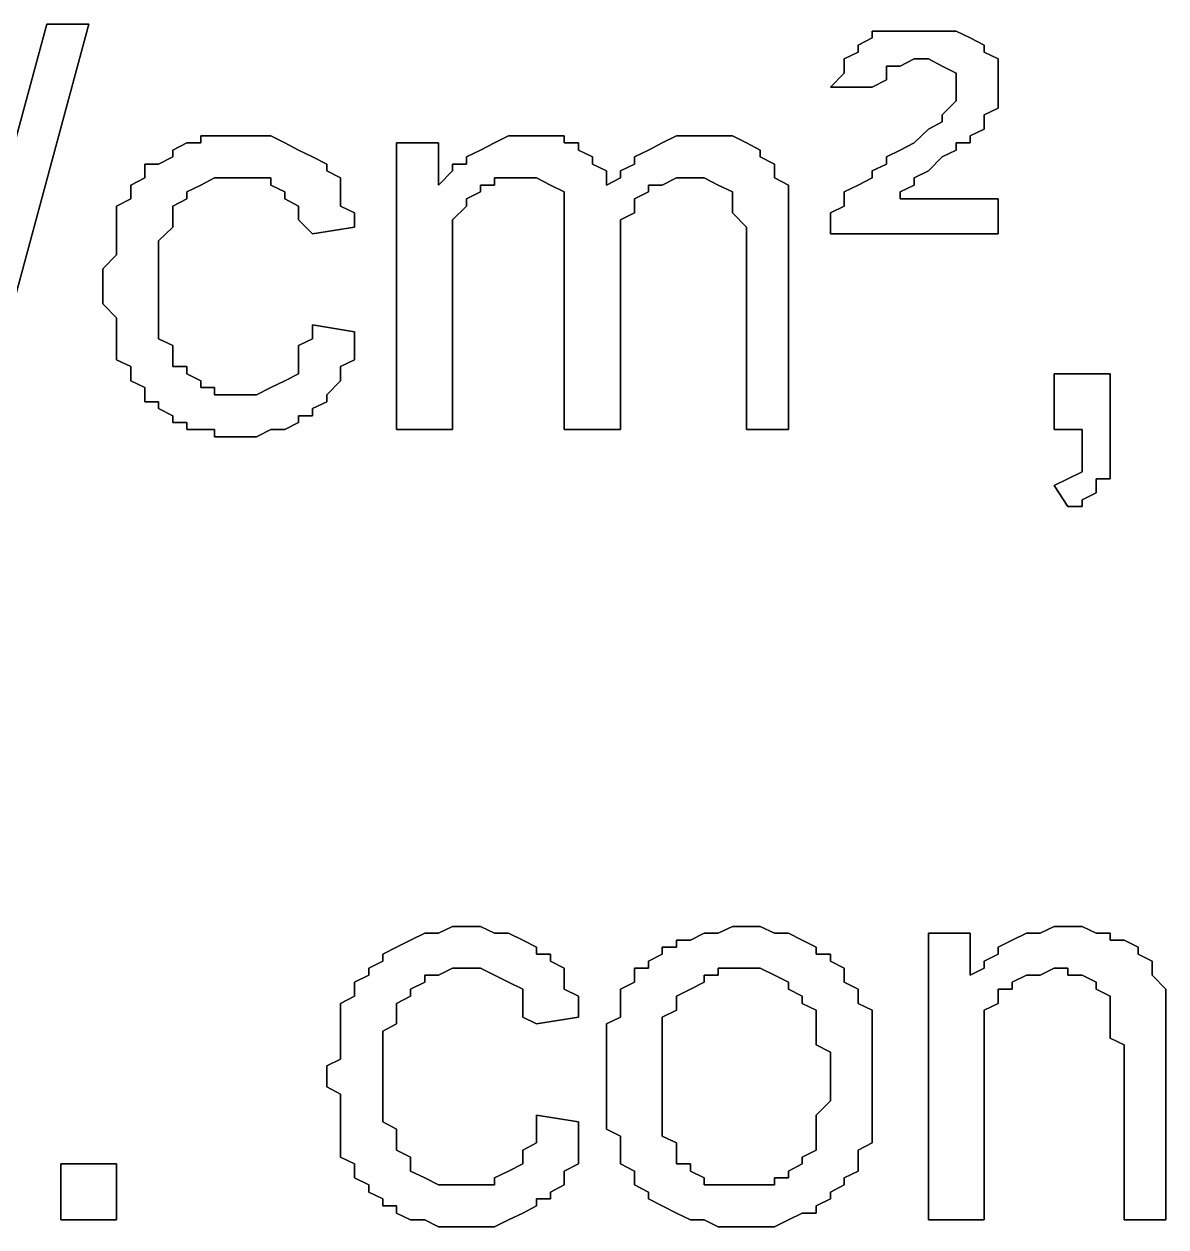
# Model space of a CAD drawing. Header units: metres. Extents: x 2.9 to 42.8, y 1.7 to 28.7.
# Drawn here: x 39.6324 to 39.9203, y 23.2604 to 23.5638 of the extents above; entities that cross this region are included whole.
import ezdxf

# ---------------------------------------------------------------- set-up
doc = ezdxf.new("R2010")
doc.units = ezdxf.units.M
doc.layers.add('GRIS', color=8, linetype='Continuous')

msp = doc.modelspace()

# ---------------------------------------------------------------- linework, layer by layer
at = {"layer": 'GRIS', "lineweight": -3}
for points in [[(39.6381, 23.5638), (39.6099, 23.4597), (39.6381, 23.5638)], [(39.6205, 23.4597), (39.6487, 23.5638), (39.6205, 23.4597)], [(39.6487, 23.5638), (39.6381, 23.5638), (39.6487, 23.5638)], [(39.8462, 23.5603), (39.8427, 23.5585), (39.8462, 23.5603)], [(39.8498, 23.562), (39.8462, 23.562), (39.8498, 23.562)], [(39.8462, 23.562), (39.8462, 23.5603), (39.8462, 23.562)], [(39.8533, 23.562), (39.8498, 23.562), (39.8533, 23.562)], [(39.8568, 23.562), (39.8533, 23.562), (39.8568, 23.562)], [(39.8604, 23.562), (39.8568, 23.562), (39.8604, 23.562)], [(39.8639, 23.562), (39.8604, 23.562), (39.8639, 23.562)], [(39.8674, 23.562), (39.8639, 23.562), (39.8674, 23.562)], [(39.8709, 23.5603), (39.8674, 23.562), (39.8709, 23.5603)], [(39.8745, 23.5585), (39.8709, 23.5603), (39.8745, 23.5585)], [(39.8427, 23.5567), (39.8392, 23.555), (39.8427, 23.5567)], [(39.8427, 23.5585), (39.8427, 23.5567), (39.8427, 23.5585)], [(39.8745, 23.5567), (39.8745, 23.5585), (39.8745, 23.5567)], [(39.878, 23.555), (39.8745, 23.5567), (39.878, 23.555)], [(39.8392, 23.555), (39.8392, 23.5532), (39.8392, 23.555)], [(39.8392, 23.5532), (39.8392, 23.5514), (39.8392, 23.5532)], [(39.8498, 23.5514), (39.8498, 23.5532), (39.8498, 23.5514)], [(39.8498, 23.5532), (39.8533, 23.5532), (39.8498, 23.5532)], [(39.8533, 23.5532), (39.8568, 23.555), (39.8533, 23.5532)], [(39.8568, 23.555), (39.8604, 23.555), (39.8568, 23.555)], [(39.8604, 23.555), (39.8639, 23.5532), (39.8604, 23.555)], [(39.8639, 23.5532), (39.8674, 23.5514), (39.8639, 23.5532)], [(39.878, 23.5532), (39.878, 23.555), (39.878, 23.5532)], [(39.878, 23.5514), (39.878, 23.5532), (39.878, 23.5514)], [(39.8392, 23.5514), (39.8357, 23.5479), (39.8392, 23.5514)], [(39.8498, 23.5497), (39.8498, 23.5514), (39.8498, 23.5497)], [(39.8674, 23.5514), (39.8674, 23.5497), (39.8674, 23.5514)], [(39.878, 23.5497), (39.878, 23.5514), (39.878, 23.5497)], [(39.8357, 23.5479), (39.8462, 23.5479), (39.8357, 23.5479)], [(39.8462, 23.5479), (39.8498, 23.5497), (39.8462, 23.5479)], [(39.8674, 23.5497), (39.8674, 23.5479), (39.8674, 23.5497)], [(39.8674, 23.5479), (39.8674, 23.5462), (39.8674, 23.5479)], [(39.878, 23.5462), (39.878, 23.5497), (39.878, 23.5462)], [(39.8674, 23.5444), (39.8639, 23.5409), (39.8674, 23.5444)], [(39.8674, 23.5462), (39.8674, 23.5444), (39.8674, 23.5462)], [(39.878, 23.5444), (39.878, 23.5462), (39.878, 23.5444)], [(39.878, 23.5426), (39.878, 23.5444), (39.878, 23.5426)], [(39.8639, 23.5409), (39.8639, 23.5391), (39.8639, 23.5409)], [(39.8745, 23.5409), (39.878, 23.5426), (39.8745, 23.5409)], [(39.8745, 23.5373), (39.8745, 23.5409), (39.8745, 23.5373)], [(39.8639, 23.5391), (39.8604, 23.5373), (39.8639, 23.5391)], [(39.6804, 23.5356), (39.6769, 23.5356), (39.6804, 23.5356)], [(39.6769, 23.5356), (39.6769, 23.5338), (39.6769, 23.5356)], [(39.684, 23.5356), (39.6804, 23.5356), (39.684, 23.5356)], [(39.6875, 23.5356), (39.684, 23.5356), (39.6875, 23.5356)], [(39.691, 23.5356), (39.6875, 23.5356), (39.691, 23.5356)], [(39.6946, 23.5356), (39.691, 23.5356), (39.6946, 23.5356)], [(39.6981, 23.5338), (39.6946, 23.5356), (39.6981, 23.5338)], [(39.7545, 23.5356), (39.751, 23.5338), (39.7545, 23.5356)], [(39.7581, 23.5356), (39.7545, 23.5356), (39.7581, 23.5356)], [(39.7616, 23.5356), (39.7581, 23.5356), (39.7616, 23.5356)], [(39.7651, 23.5356), (39.7616, 23.5356), (39.7651, 23.5356)], [(39.7686, 23.5356), (39.7651, 23.5356), (39.7686, 23.5356)], [(39.7686, 23.5338), (39.7686, 23.5356), (39.7686, 23.5338)], [(39.7969, 23.5356), (39.7933, 23.5338), (39.7969, 23.5356)], [(39.8004, 23.5356), (39.7969, 23.5356), (39.8004, 23.5356)], [(39.8039, 23.5356), (39.8004, 23.5356), (39.8039, 23.5356)], [(39.8074, 23.5356), (39.8039, 23.5356), (39.8074, 23.5356)], [(39.811, 23.5356), (39.8074, 23.5356), (39.811, 23.5356)], [(39.8145, 23.5338), (39.811, 23.5356), (39.8145, 23.5338)], [(39.8604, 23.5373), (39.8568, 23.5338), (39.8604, 23.5373)], [(39.8709, 23.5356), (39.8745, 23.5373), (39.8709, 23.5356)], [(39.8709, 23.5338), (39.8709, 23.5356), (39.8709, 23.5338)], [(39.6734, 23.5338), (39.6699, 23.532), (39.6734, 23.5338)], [(39.6699, 23.532), (39.6699, 23.5303), (39.6699, 23.532)], [(39.6769, 23.5338), (39.6734, 23.5338), (39.6769, 23.5338)], [(39.7016, 23.532), (39.6981, 23.5338), (39.7016, 23.532)], [(39.7051, 23.5303), (39.7016, 23.532), (39.7051, 23.5303)], [(39.7369, 23.5338), (39.7263, 23.5338), (39.7369, 23.5338)], [(39.7263, 23.5338), (39.7263, 23.4615), (39.7263, 23.5338)], [(39.7369, 23.5232), (39.7369, 23.5338), (39.7369, 23.5232)], [(39.7475, 23.532), (39.7439, 23.5303), (39.7475, 23.532)], [(39.751, 23.5338), (39.7475, 23.532), (39.751, 23.5338)], [(39.7722, 23.5338), (39.7686, 23.5338), (39.7722, 23.5338)], [(39.7722, 23.532), (39.7722, 23.5338), (39.7722, 23.532)], [(39.7757, 23.5303), (39.7722, 23.532), (39.7757, 23.5303)], [(39.7898, 23.532), (39.7863, 23.5303), (39.7898, 23.532)], [(39.7933, 23.5338), (39.7898, 23.532), (39.7933, 23.5338)], [(39.818, 23.532), (39.8145, 23.5338), (39.818, 23.532)], [(39.818, 23.5303), (39.818, 23.532), (39.818, 23.5303)], [(39.8533, 23.532), (39.8498, 23.5303), (39.8533, 23.532)], [(39.8568, 23.5338), (39.8533, 23.532), (39.8568, 23.5338)], [(39.8639, 23.5303), (39.8674, 23.532), (39.8639, 23.5303)], [(39.8674, 23.532), (39.8674, 23.5338), (39.8674, 23.532)], [(39.8674, 23.5338), (39.8709, 23.5338), (39.8674, 23.5338)], [(39.6699, 23.5303), (39.6663, 23.5285), (39.6699, 23.5303)], [(39.7087, 23.5285), (39.7051, 23.5303), (39.7087, 23.5285)], [(39.7439, 23.5303), (39.7439, 23.5285), (39.7439, 23.5303)], [(39.7757, 23.5285), (39.7757, 23.5303), (39.7757, 23.5285)], [(39.7863, 23.5303), (39.7863, 23.5285), (39.7863, 23.5303)], [(39.8216, 23.5285), (39.818, 23.5303), (39.8216, 23.5285)], [(39.8498, 23.5303), (39.8498, 23.5285), (39.8498, 23.5303)], [(39.8604, 23.5268), (39.8639, 23.5303), (39.8604, 23.5268)], [(39.6663, 23.5285), (39.6628, 23.5285), (39.6663, 23.5285)], [(39.6628, 23.5285), (39.6628, 23.5268), (39.6628, 23.5285)], [(39.6628, 23.5268), (39.6628, 23.525), (39.6628, 23.5268)], [(39.7087, 23.5268), (39.7087, 23.5285), (39.7087, 23.5268)], [(39.7122, 23.525), (39.7087, 23.5268), (39.7122, 23.525)], [(39.7404, 23.5268), (39.7369, 23.5232), (39.7404, 23.5268)], [(39.7439, 23.5285), (39.7404, 23.5285), (39.7439, 23.5285)], [(39.7404, 23.5285), (39.7404, 23.5268), (39.7404, 23.5285)], [(39.7792, 23.5268), (39.7757, 23.5285), (39.7792, 23.5268)], [(39.7792, 23.525), (39.7792, 23.5268), (39.7792, 23.525)], [(39.7863, 23.5285), (39.7828, 23.5268), (39.7863, 23.5285)], [(39.7828, 23.5268), (39.7828, 23.525), (39.7828, 23.5268)], [(39.8216, 23.5268), (39.8216, 23.5285), (39.8216, 23.5268)], [(39.8216, 23.525), (39.8216, 23.5268), (39.8216, 23.525)], [(39.8498, 23.5285), (39.8462, 23.5268), (39.8498, 23.5285)], [(39.8462, 23.5268), (39.8462, 23.525), (39.8462, 23.5268)], [(39.8568, 23.525), (39.8604, 23.5268), (39.8568, 23.525)], [(39.6628, 23.525), (39.6593, 23.5232), (39.6628, 23.525)], [(39.6593, 23.5232), (39.6593, 23.5197), (39.6593, 23.5232)], [(39.6734, 23.5215), (39.6769, 23.5232), (39.6734, 23.5215)], [(39.6769, 23.5232), (39.6804, 23.525), (39.6769, 23.5232)], [(39.6804, 23.525), (39.684, 23.525), (39.6804, 23.525)], [(39.684, 23.525), (39.6875, 23.525), (39.684, 23.525)], [(39.6875, 23.525), (39.691, 23.525), (39.6875, 23.525)], [(39.691, 23.525), (39.6946, 23.525), (39.691, 23.525)], [(39.6946, 23.525), (39.6946, 23.5232), (39.6946, 23.525)], [(39.6946, 23.5232), (39.6981, 23.5215), (39.6946, 23.5232)], [(39.7122, 23.5232), (39.7122, 23.525), (39.7122, 23.5232)], [(39.7122, 23.5215), (39.7122, 23.5232), (39.7122, 23.5215)], [(39.7475, 23.5215), (39.7475, 23.5232), (39.7475, 23.5215)], [(39.7475, 23.5232), (39.751, 23.5232), (39.7475, 23.5232)], [(39.751, 23.5232), (39.751, 23.525), (39.751, 23.5232)], [(39.751, 23.525), (39.7545, 23.525), (39.751, 23.525)], [(39.7545, 23.525), (39.7581, 23.525), (39.7545, 23.525)], [(39.7581, 23.525), (39.7616, 23.525), (39.7581, 23.525)], [(39.7616, 23.525), (39.7651, 23.5232), (39.7616, 23.525)], [(39.7651, 23.5232), (39.7686, 23.5215), (39.7651, 23.5232)], [(39.7828, 23.525), (39.7792, 23.5232), (39.7828, 23.525)], [(39.7792, 23.5232), (39.7792, 23.525), (39.7792, 23.5232)], [(39.7898, 23.5215), (39.7898, 23.5232), (39.7898, 23.5215)], [(39.7898, 23.5232), (39.7933, 23.5232), (39.7898, 23.5232)], [(39.7933, 23.5232), (39.7969, 23.525), (39.7933, 23.5232)], [(39.7969, 23.525), (39.8004, 23.525), (39.7969, 23.525)], [(39.8004, 23.525), (39.8039, 23.525), (39.8004, 23.525)], [(39.8039, 23.525), (39.8074, 23.5232), (39.8039, 23.525)], [(39.8074, 23.5232), (39.811, 23.5215), (39.8074, 23.5232)], [(39.8251, 23.5232), (39.8216, 23.525), (39.8251, 23.5232)], [(39.8251, 23.5197), (39.8251, 23.5232), (39.8251, 23.5197)], [(39.8427, 23.5232), (39.8392, 23.5215), (39.8427, 23.5232)], [(39.8462, 23.525), (39.8427, 23.5232), (39.8462, 23.525)], [(39.8533, 23.5215), (39.8568, 23.5232), (39.8533, 23.5215)], [(39.8568, 23.5232), (39.8568, 23.525), (39.8568, 23.5232)], [(39.6593, 23.5197), (39.6557, 23.5179), (39.6593, 23.5197)], [(39.6699, 23.5179), (39.6734, 23.5197), (39.6699, 23.5179)], [(39.6734, 23.5197), (39.6734, 23.5215), (39.6734, 23.5197)], [(39.6981, 23.5215), (39.6981, 23.5197), (39.6981, 23.5215)], [(39.6981, 23.5197), (39.7016, 23.5179), (39.6981, 23.5197)], [(39.7122, 23.5179), (39.7122, 23.5215), (39.7122, 23.5179)], [(39.7439, 23.5197), (39.7475, 23.5215), (39.7439, 23.5197)], [(39.7439, 23.5179), (39.7439, 23.5197), (39.7439, 23.5179)], [(39.7686, 23.5215), (39.7686, 23.5197), (39.7686, 23.5215)], [(39.7686, 23.5197), (39.7686, 23.5179), (39.7686, 23.5197)], [(39.7863, 23.5197), (39.7898, 23.5215), (39.7863, 23.5197)], [(39.7863, 23.5179), (39.7863, 23.5197), (39.7863, 23.5179)], [(39.811, 23.5215), (39.811, 23.5197), (39.811, 23.5215)], [(39.811, 23.5197), (39.811, 23.5179), (39.811, 23.5197)], [(39.8251, 23.5179), (39.8251, 23.5197), (39.8251, 23.5179)], [(39.8392, 23.5215), (39.8392, 23.5197), (39.8392, 23.5215)], [(39.8392, 23.5197), (39.8392, 23.5179), (39.8392, 23.5197)], [(39.8533, 23.5197), (39.8533, 23.5215), (39.8533, 23.5197)], [(39.878, 23.5197), (39.8533, 23.5197), (39.878, 23.5197)], [(39.878, 23.5109), (39.878, 23.5197), (39.878, 23.5109)], [(39.6557, 23.5179), (39.6557, 23.5162), (39.6557, 23.5179)], [(39.6699, 23.5162), (39.6699, 23.5179), (39.6699, 23.5162)], [(39.7016, 23.5179), (39.7016, 23.5162), (39.7016, 23.5179)], [(39.7157, 23.5162), (39.7122, 23.5179), (39.7157, 23.5162)], [(39.7404, 23.5144), (39.7439, 23.5179), (39.7404, 23.5144)], [(39.7686, 23.5179), (39.7686, 23.5162), (39.7686, 23.5179)], [(39.7863, 23.5162), (39.7863, 23.5179), (39.7863, 23.5162)], [(39.811, 23.5179), (39.811, 23.5162), (39.811, 23.5179)], [(39.8251, 23.5144), (39.8251, 23.5179), (39.8251, 23.5144)], [(39.8392, 23.5179), (39.8357, 23.5162), (39.8392, 23.5179)], [(39.6557, 23.5162), (39.6557, 23.5144), (39.6557, 23.5162)], [(39.6557, 23.5144), (39.6557, 23.5126), (39.6557, 23.5144)], [(39.6699, 23.5144), (39.6699, 23.5162), (39.6699, 23.5144)], [(39.6699, 23.5126), (39.6699, 23.5144), (39.6699, 23.5126)], [(39.7016, 23.5162), (39.7016, 23.5144), (39.7016, 23.5162)], [(39.7016, 23.5144), (39.7051, 23.5109), (39.7016, 23.5144)], [(39.7157, 23.5144), (39.7157, 23.5162), (39.7157, 23.5144)], [(39.7157, 23.5126), (39.7157, 23.5144), (39.7157, 23.5126)], [(39.7404, 23.5126), (39.7404, 23.5144), (39.7404, 23.5126)], [(39.7686, 23.5162), (39.7686, 23.5144), (39.7686, 23.5162)], [(39.7686, 23.5144), (39.7686, 23.5109), (39.7686, 23.5144)], [(39.7828, 23.5144), (39.7863, 23.5162), (39.7828, 23.5144)], [(39.7828, 23.5126), (39.7828, 23.5144), (39.7828, 23.5126)], [(39.811, 23.5162), (39.8145, 23.5126), (39.811, 23.5162)], [(39.8251, 23.5126), (39.8251, 23.5144), (39.8251, 23.5126)], [(39.8357, 23.5162), (39.8357, 23.5144), (39.8357, 23.5162)], [(39.8357, 23.5144), (39.8357, 23.5109), (39.8357, 23.5144)], [(39.6557, 23.5126), (39.6557, 23.5109), (39.6557, 23.5126)], [(39.6557, 23.5109), (39.6557, 23.5073), (39.6557, 23.5109)], [(39.6663, 23.5091), (39.6699, 23.5126), (39.6663, 23.5091)], [(39.7051, 23.5109), (39.7157, 23.5126), (39.7051, 23.5109)], [(39.7404, 23.5109), (39.7404, 23.5126), (39.7404, 23.5109)], [(39.7404, 23.5091), (39.7404, 23.5109), (39.7404, 23.5091)], [(39.7686, 23.5109), (39.7686, 23.5091), (39.7686, 23.5109)], [(39.7828, 23.5109), (39.7828, 23.5126), (39.7828, 23.5109)], [(39.7828, 23.5073), (39.7828, 23.5109), (39.7828, 23.5073)], [(39.8145, 23.5126), (39.8145, 23.5109), (39.8145, 23.5126)], [(39.8145, 23.5109), (39.8145, 23.5073), (39.8145, 23.5109)], [(39.8251, 23.5109), (39.8251, 23.5126), (39.8251, 23.5109)], [(39.8251, 23.4615), (39.8251, 23.5109), (39.8251, 23.4615)], [(39.8357, 23.5109), (39.878, 23.5109), (39.8357, 23.5109)], [(39.6663, 23.5073), (39.6663, 23.5091), (39.6663, 23.5073)], [(39.7404, 23.5056), (39.7404, 23.5091), (39.7404, 23.5056)], [(39.7686, 23.5091), (39.7686, 23.4615), (39.7686, 23.5091)], [(39.6557, 23.5056), (39.6522, 23.5021), (39.6557, 23.5056)], [(39.6557, 23.5073), (39.6557, 23.5056), (39.6557, 23.5073)], [(39.6663, 23.5056), (39.6663, 23.5073), (39.6663, 23.5056)], [(39.6663, 23.5021), (39.6663, 23.5056), (39.6663, 23.5021)], [(39.7404, 23.5038), (39.7404, 23.5056), (39.7404, 23.5038)], [(39.7828, 23.5056), (39.7828, 23.5073), (39.7828, 23.5056)], [(39.7828, 23.5038), (39.7828, 23.5056), (39.7828, 23.5038)], [(39.8145, 23.5073), (39.8145, 23.4615), (39.8145, 23.5073)], [(39.6522, 23.5021), (39.6522, 23.5003), (39.6522, 23.5021)], [(39.6663, 23.4985), (39.6663, 23.5021), (39.6663, 23.4985)], [(39.7404, 23.5003), (39.7404, 23.5038), (39.7404, 23.5003)], [(39.7828, 23.4615), (39.7828, 23.5038), (39.7828, 23.4615)], [(39.6522, 23.5003), (39.6522, 23.4968), (39.6522, 23.5003)], [(39.6663, 23.495), (39.6663, 23.4985), (39.6663, 23.495)], [(39.7404, 23.4985), (39.7404, 23.5003), (39.7404, 23.4985)], [(39.7404, 23.4615), (39.7404, 23.4985), (39.7404, 23.4615)], [(39.6522, 23.4968), (39.6522, 23.495), (39.6522, 23.4968)], [(39.6522, 23.495), (39.6522, 23.4932), (39.6522, 23.495)], [(39.6522, 23.4932), (39.6557, 23.4897), (39.6522, 23.4932)], [(39.6663, 23.4915), (39.6663, 23.495), (39.6663, 23.4915)], [(39.6557, 23.4897), (39.6557, 23.4879), (39.6557, 23.4897)], [(39.6663, 23.4897), (39.6663, 23.4915), (39.6663, 23.4897)], [(39.6663, 23.4862), (39.6663, 23.4897), (39.6663, 23.4862)], [(39.6557, 23.4879), (39.6557, 23.4862), (39.6557, 23.4879)], [(39.6557, 23.4862), (39.6557, 23.4827), (39.6557, 23.4862)], [(39.6663, 23.4844), (39.6663, 23.4862), (39.6663, 23.4844)], [(39.7051, 23.4879), (39.7051, 23.4844), (39.7051, 23.4879)], [(39.7157, 23.4862), (39.7051, 23.4879), (39.7157, 23.4862)], [(39.7157, 23.4844), (39.7157, 23.4862), (39.7157, 23.4844)], [(39.6699, 23.4827), (39.6663, 23.4844), (39.6699, 23.4827)], [(39.7051, 23.4844), (39.7016, 23.4827), (39.7051, 23.4844)], [(39.7157, 23.4809), (39.7157, 23.4844), (39.7157, 23.4809)], [(39.6557, 23.4827), (39.6557, 23.4809), (39.6557, 23.4827)], [(39.6557, 23.4809), (39.6557, 23.4791), (39.6557, 23.4809)], [(39.6699, 23.4809), (39.6699, 23.4827), (39.6699, 23.4809)], [(39.6699, 23.4791), (39.6699, 23.4809), (39.6699, 23.4791)], [(39.7016, 23.4827), (39.7016, 23.4791), (39.7016, 23.4827)], [(39.7157, 23.4791), (39.7157, 23.4809), (39.7157, 23.4791)], [(39.6557, 23.4791), (39.6593, 23.4774), (39.6557, 23.4791)], [(39.6593, 23.4774), (39.6593, 23.4756), (39.6593, 23.4774)], [(39.6699, 23.4774), (39.6699, 23.4791), (39.6699, 23.4774)], [(39.6734, 23.4774), (39.6699, 23.4774), (39.6734, 23.4774)], [(39.6734, 23.4756), (39.6734, 23.4774), (39.6734, 23.4756)], [(39.7016, 23.4791), (39.7016, 23.4774), (39.7016, 23.4791)], [(39.7016, 23.4774), (39.7016, 23.4756), (39.7016, 23.4774)], [(39.7122, 23.4774), (39.7157, 23.4791), (39.7122, 23.4774)], [(39.7122, 23.4756), (39.7122, 23.4774), (39.7122, 23.4756)], [(39.6593, 23.4756), (39.6593, 23.4738), (39.6593, 23.4756)], [(39.6769, 23.4738), (39.6734, 23.4756), (39.6769, 23.4738)], [(39.7016, 23.4756), (39.6981, 23.4738), (39.7016, 23.4756)], [(39.7122, 23.4738), (39.7122, 23.4756), (39.7122, 23.4738)], [(39.9062, 23.4756), (39.8921, 23.4756), (39.9062, 23.4756)], [(39.8921, 23.4756), (39.8921, 23.4615), (39.8921, 23.4756)], [(39.9062, 23.4615), (39.9062, 23.4756), (39.9062, 23.4615)], [(39.6593, 23.4738), (39.6628, 23.4721), (39.6593, 23.4738)], [(39.6628, 23.4721), (39.6628, 23.4703), (39.6628, 23.4721)], [(39.6769, 23.4721), (39.6769, 23.4738), (39.6769, 23.4721)], [(39.6804, 23.4721), (39.6769, 23.4721), (39.6804, 23.4721)], [(39.6804, 23.4703), (39.6804, 23.4721), (39.6804, 23.4703)], [(39.6946, 23.4721), (39.691, 23.4703), (39.6946, 23.4721)], [(39.6981, 23.4738), (39.6946, 23.4721), (39.6981, 23.4738)], [(39.7087, 23.4703), (39.7122, 23.4738), (39.7087, 23.4703)], [(39.6628, 23.4703), (39.6628, 23.4685), (39.6628, 23.4703)], [(39.6628, 23.4685), (39.6663, 23.4685), (39.6628, 23.4685)], [(39.6663, 23.4685), (39.6663, 23.4668), (39.6663, 23.4685)], [(39.684, 23.4703), (39.6804, 23.4703), (39.684, 23.4703)], [(39.6875, 23.4703), (39.684, 23.4703), (39.6875, 23.4703)], [(39.691, 23.4703), (39.6875, 23.4703), (39.691, 23.4703)], [(39.7051, 23.4668), (39.7087, 23.4685), (39.7051, 23.4668)], [(39.7087, 23.4685), (39.7087, 23.4703), (39.7087, 23.4685)], [(39.6663, 23.4668), (39.6699, 23.465), (39.6663, 23.4668)], [(39.6699, 23.465), (39.6699, 23.4633), (39.6699, 23.465)], [(39.7016, 23.4633), (39.7016, 23.465), (39.7016, 23.4633)], [(39.7016, 23.465), (39.7051, 23.465), (39.7016, 23.465)], [(39.7051, 23.465), (39.7051, 23.4668), (39.7051, 23.465)], [(39.6699, 23.4633), (39.6734, 23.4633), (39.6699, 23.4633)], [(39.6734, 23.4633), (39.6734, 23.4615), (39.6734, 23.4633)], [(39.6981, 23.4615), (39.7016, 23.4633), (39.6981, 23.4615)], [(39.6734, 23.4615), (39.6769, 23.4615), (39.6734, 23.4615)], [(39.6769, 23.4615), (39.6804, 23.4615), (39.6769, 23.4615)], [(39.6804, 23.4615), (39.6804, 23.4597), (39.6804, 23.4615)], [(39.6804, 23.4597), (39.684, 23.4597), (39.6804, 23.4597)], [(39.684, 23.4597), (39.6875, 23.4597), (39.684, 23.4597)], [(39.6875, 23.4597), (39.691, 23.4597), (39.6875, 23.4597)], [(39.691, 23.4597), (39.6946, 23.4615), (39.691, 23.4597)], [(39.6946, 23.4615), (39.6981, 23.4615), (39.6946, 23.4615)], [(39.7263, 23.4615), (39.7404, 23.4615), (39.7263, 23.4615)], [(39.7686, 23.4615), (39.7828, 23.4615), (39.7686, 23.4615)], [(39.8145, 23.4615), (39.8251, 23.4615), (39.8145, 23.4615)], [(39.8921, 23.4615), (39.8992, 23.4615), (39.8921, 23.4615)], [(39.8992, 23.4615), (39.8992, 23.458), (39.8992, 23.4615)], [(39.9062, 23.4597), (39.9062, 23.4615), (39.9062, 23.4597)], [(39.9062, 23.4562), (39.9062, 23.4597), (39.9062, 23.4562)], [(39.8992, 23.458), (39.8992, 23.4562), (39.8992, 23.458)], [(39.8992, 23.4562), (39.8992, 23.4544), (39.8992, 23.4562)], [(39.9062, 23.4544), (39.9062, 23.4562), (39.9062, 23.4544)], [(39.8992, 23.4544), (39.8992, 23.4527), (39.8992, 23.4544)], [(39.9062, 23.4527), (39.9062, 23.4544), (39.9062, 23.4527)], [(39.8992, 23.4509), (39.8956, 23.4491), (39.8992, 23.4509)], [(39.8992, 23.4527), (39.8992, 23.4509), (39.8992, 23.4527)], [(39.9062, 23.4491), (39.9062, 23.4527), (39.9062, 23.4491)], [(39.8956, 23.4491), (39.8921, 23.4474), (39.8956, 23.4491)], [(39.8921, 23.4474), (39.8956, 23.4421), (39.8921, 23.4474)], [(39.9027, 23.4474), (39.9027, 23.4491), (39.9027, 23.4474)], [(39.9027, 23.4491), (39.9062, 23.4491), (39.9027, 23.4491)], [(39.9027, 23.4456), (39.9027, 23.4474), (39.9027, 23.4456)], [(39.8992, 23.4438), (39.9027, 23.4456), (39.8992, 23.4438)], [(39.8992, 23.4421), (39.8992, 23.4438), (39.8992, 23.4421)], [(39.8956, 23.4421), (39.8992, 23.4421), (39.8956, 23.4421)], [(39.7334, 23.3345), (39.7298, 23.3327), (39.7334, 23.3345)], [(39.7369, 23.3345), (39.7334, 23.3345), (39.7369, 23.3345)], [(39.7404, 23.3362), (39.7369, 23.3345), (39.7404, 23.3362)], [(39.7439, 23.3362), (39.7404, 23.3362), (39.7439, 23.3362)], [(39.7475, 23.3362), (39.7439, 23.3362), (39.7475, 23.3362)], [(39.751, 23.3345), (39.7475, 23.3362), (39.751, 23.3345)], [(39.7545, 23.3345), (39.751, 23.3345), (39.7545, 23.3345)], [(39.7581, 23.3327), (39.7545, 23.3345), (39.7581, 23.3327)], [(39.8039, 23.3345), (39.8004, 23.3327), (39.8039, 23.3345)], [(39.8074, 23.3345), (39.8039, 23.3345), (39.8074, 23.3345)], [(39.811, 23.3362), (39.8074, 23.3345), (39.811, 23.3362)], [(39.8145, 23.3362), (39.811, 23.3362), (39.8145, 23.3362)], [(39.818, 23.3362), (39.8145, 23.3362), (39.818, 23.3362)], [(39.8216, 23.3345), (39.818, 23.3362), (39.8216, 23.3345)], [(39.8251, 23.3345), (39.8216, 23.3345), (39.8251, 23.3345)], [(39.8286, 23.3327), (39.8251, 23.3345), (39.8286, 23.3327)], [(39.8709, 23.3345), (39.8604, 23.3345), (39.8709, 23.3345)], [(39.8604, 23.3345), (39.8604, 23.2622), (39.8604, 23.3345)], [(39.8709, 23.3239), (39.8709, 23.3345), (39.8709, 23.3239)], [(39.8851, 23.3345), (39.8815, 23.3327), (39.8851, 23.3345)], [(39.8886, 23.3345), (39.8851, 23.3345), (39.8886, 23.3345)], [(39.8921, 23.3362), (39.8886, 23.3345), (39.8921, 23.3362)], [(39.8956, 23.3362), (39.8921, 23.3362), (39.8956, 23.3362)], [(39.8992, 23.3362), (39.8956, 23.3362), (39.8992, 23.3362)], [(39.9027, 23.3345), (39.8992, 23.3362), (39.9027, 23.3345)], [(39.9062, 23.3345), (39.9027, 23.3345), (39.9062, 23.3345)], [(39.9062, 23.3327), (39.9062, 23.3345), (39.9062, 23.3327)], [(39.7298, 23.3327), (39.7263, 23.331), (39.7298, 23.3327)], [(39.7616, 23.331), (39.7581, 23.3327), (39.7616, 23.331)], [(39.8004, 23.3327), (39.7969, 23.3327), (39.8004, 23.3327)], [(39.7969, 23.3327), (39.7969, 23.331), (39.7969, 23.3327)], [(39.8321, 23.331), (39.8286, 23.3327), (39.8321, 23.331)], [(39.8815, 23.3327), (39.878, 23.331), (39.8815, 23.3327)], [(39.9098, 23.3327), (39.9062, 23.3327), (39.9098, 23.3327)], [(39.9133, 23.331), (39.9098, 23.3327), (39.9133, 23.331)], [(39.7263, 23.331), (39.7228, 23.3292), (39.7263, 23.331)], [(39.7228, 23.3292), (39.7228, 23.3274), (39.7228, 23.3292)], [(39.7616, 23.3292), (39.7616, 23.331), (39.7616, 23.3292)], [(39.7651, 23.3292), (39.7616, 23.3292), (39.7651, 23.3292)], [(39.7651, 23.3274), (39.7651, 23.3292), (39.7651, 23.3274)], [(39.7933, 23.3292), (39.7898, 23.3274), (39.7933, 23.3292)], [(39.7969, 23.331), (39.7933, 23.331), (39.7969, 23.331)], [(39.7933, 23.331), (39.7933, 23.3292), (39.7933, 23.331)], [(39.8321, 23.3292), (39.8321, 23.331), (39.8321, 23.3292)], [(39.8357, 23.3292), (39.8321, 23.3292), (39.8357, 23.3292)], [(39.8357, 23.3274), (39.8357, 23.3292), (39.8357, 23.3274)], [(39.878, 23.3292), (39.8745, 23.3274), (39.878, 23.3292)], [(39.878, 23.331), (39.878, 23.3292), (39.878, 23.331)], [(39.9133, 23.3292), (39.9133, 23.331), (39.9133, 23.3292)], [(39.9168, 23.3274), (39.9133, 23.3292), (39.9168, 23.3274)], [(39.7228, 23.3274), (39.7193, 23.3257), (39.7228, 23.3274)], [(39.7193, 23.3257), (39.7193, 23.3239), (39.7193, 23.3257)], [(39.7369, 23.3239), (39.7404, 23.3257), (39.7369, 23.3239)], [(39.7404, 23.3257), (39.7439, 23.3257), (39.7404, 23.3257)], [(39.7439, 23.3257), (39.7475, 23.3257), (39.7439, 23.3257)], [(39.7475, 23.3257), (39.751, 23.3239), (39.7475, 23.3257)], [(39.7686, 23.3257), (39.7651, 23.3274), (39.7686, 23.3257)], [(39.7686, 23.3221), (39.7686, 23.3257), (39.7686, 23.3221)], [(39.7898, 23.3257), (39.7863, 23.3257), (39.7898, 23.3257)], [(39.7863, 23.3257), (39.7863, 23.3239), (39.7863, 23.3257)], [(39.7898, 23.3274), (39.7898, 23.3257), (39.7898, 23.3274)], [(39.8074, 23.3239), (39.8074, 23.3257), (39.8074, 23.3239)], [(39.8074, 23.3257), (39.811, 23.3257), (39.8074, 23.3257)], [(39.811, 23.3257), (39.8145, 23.3257), (39.811, 23.3257)], [(39.8145, 23.3257), (39.818, 23.3257), (39.8145, 23.3257)], [(39.818, 23.3257), (39.8216, 23.3239), (39.818, 23.3257)], [(39.8392, 23.3257), (39.8357, 23.3274), (39.8392, 23.3257)], [(39.8392, 23.3239), (39.8392, 23.3257), (39.8392, 23.3239)], [(39.8745, 23.3257), (39.8709, 23.3239), (39.8745, 23.3257)], [(39.8745, 23.3274), (39.8745, 23.3257), (39.8745, 23.3274)], [(39.8886, 23.3239), (39.8921, 23.3257), (39.8886, 23.3239)], [(39.8921, 23.3257), (39.8956, 23.3257), (39.8921, 23.3257)], [(39.8956, 23.3257), (39.8956, 23.3239), (39.8956, 23.3257)], [(39.9168, 23.3257), (39.9168, 23.3274), (39.9168, 23.3257)], [(39.9168, 23.3239), (39.9168, 23.3257), (39.9168, 23.3239)], [(39.7193, 23.3239), (39.7157, 23.3221), (39.7193, 23.3239)], [(39.7334, 23.3221), (39.7334, 23.3239), (39.7334, 23.3221)], [(39.7334, 23.3239), (39.7369, 23.3239), (39.7334, 23.3239)], [(39.751, 23.3239), (39.7545, 23.3221), (39.751, 23.3239)], [(39.7863, 23.3239), (39.7863, 23.3221), (39.7863, 23.3239)], [(39.8039, 23.3221), (39.8039, 23.3239), (39.8039, 23.3221)], [(39.8039, 23.3239), (39.8074, 23.3239), (39.8039, 23.3239)], [(39.8216, 23.3239), (39.8251, 23.3221), (39.8216, 23.3239)], [(39.8392, 23.3221), (39.8392, 23.3239), (39.8392, 23.3221)], [(39.8815, 23.3221), (39.8851, 23.3239), (39.8815, 23.3221)], [(39.8851, 23.3239), (39.8886, 23.3239), (39.8851, 23.3239)], [(39.8956, 23.3239), (39.8992, 23.3239), (39.8956, 23.3239)], [(39.8992, 23.3239), (39.9027, 23.3221), (39.8992, 23.3239)], [(39.9203, 23.3204), (39.9168, 23.3239), (39.9203, 23.3204)], [(39.7157, 23.3221), (39.7157, 23.3204), (39.7157, 23.3221)], [(39.7157, 23.3204), (39.7157, 23.3186), (39.7157, 23.3204)], [(39.7298, 23.3204), (39.7334, 23.3221), (39.7298, 23.3204)], [(39.7298, 23.3186), (39.7298, 23.3204), (39.7298, 23.3186)], [(39.7545, 23.3221), (39.7581, 23.3204), (39.7545, 23.3221)], [(39.7581, 23.3204), (39.7581, 23.3186), (39.7581, 23.3204)], [(39.7686, 23.3204), (39.7686, 23.3221), (39.7686, 23.3204)], [(39.7722, 23.3186), (39.7686, 23.3204), (39.7722, 23.3186)], [(39.7863, 23.3221), (39.7828, 23.3204), (39.7863, 23.3221)], [(39.7828, 23.3204), (39.7828, 23.3168), (39.7828, 23.3204)], [(39.7969, 23.3186), (39.8004, 23.3204), (39.7969, 23.3186)], [(39.8004, 23.3204), (39.8039, 23.3221), (39.8004, 23.3204)], [(39.8251, 23.3221), (39.8251, 23.3204), (39.8251, 23.3221)], [(39.8251, 23.3204), (39.8286, 23.3186), (39.8251, 23.3204)], [(39.8427, 23.3204), (39.8392, 23.3221), (39.8427, 23.3204)], [(39.8427, 23.3186), (39.8427, 23.3204), (39.8427, 23.3186)], [(39.878, 23.3186), (39.878, 23.3204), (39.878, 23.3186)], [(39.878, 23.3204), (39.8815, 23.3204), (39.878, 23.3204)], [(39.8815, 23.3204), (39.8815, 23.3221), (39.8815, 23.3204)], [(39.9027, 23.3221), (39.9027, 23.3204), (39.9027, 23.3221)], [(39.9027, 23.3204), (39.9062, 23.3186), (39.9027, 23.3204)], [(39.9203, 23.3186), (39.9203, 23.3204), (39.9203, 23.3186)], [(39.7157, 23.3186), (39.7122, 23.3168), (39.7157, 23.3186)], [(39.7122, 23.3168), (39.7122, 23.3151), (39.7122, 23.3168)], [(39.7263, 23.3168), (39.7298, 23.3186), (39.7263, 23.3168)], [(39.7263, 23.3151), (39.7263, 23.3168), (39.7263, 23.3151)], [(39.7581, 23.3186), (39.7581, 23.3168), (39.7581, 23.3186)], [(39.7581, 23.3168), (39.7581, 23.3133), (39.7581, 23.3168)], [(39.7722, 23.3168), (39.7722, 23.3186), (39.7722, 23.3168)], [(39.7722, 23.3133), (39.7722, 23.3168), (39.7722, 23.3133)], [(39.7828, 23.3168), (39.7828, 23.3151), (39.7828, 23.3168)], [(39.7969, 23.3168), (39.7969, 23.3186), (39.7969, 23.3168)], [(39.7969, 23.3151), (39.7969, 23.3168), (39.7969, 23.3151)], [(39.8286, 23.3186), (39.8286, 23.3168), (39.8286, 23.3186)], [(39.8286, 23.3168), (39.8321, 23.3151), (39.8286, 23.3168)], [(39.8427, 23.3168), (39.8427, 23.3186), (39.8427, 23.3168)], [(39.8462, 23.3151), (39.8427, 23.3168), (39.8462, 23.3151)], [(39.8745, 23.3151), (39.878, 23.3168), (39.8745, 23.3151)], [(39.878, 23.3168), (39.878, 23.3186), (39.878, 23.3168)], [(39.9062, 23.3186), (39.9062, 23.3168), (39.9062, 23.3186)], [(39.9062, 23.3168), (39.9062, 23.3151), (39.9062, 23.3168)], [(39.9203, 23.3168), (39.9203, 23.3186), (39.9203, 23.3168)], [(39.9203, 23.3151), (39.9203, 23.3168), (39.9203, 23.3151)], [(39.7122, 23.3151), (39.7122, 23.3116), (39.7122, 23.3151)], [(39.7263, 23.3133), (39.7263, 23.3151), (39.7263, 23.3133)], [(39.7263, 23.3116), (39.7263, 23.3133), (39.7263, 23.3116)], [(39.7581, 23.3133), (39.7616, 23.3116), (39.7581, 23.3133)], [(39.7616, 23.3116), (39.7722, 23.3133), (39.7616, 23.3116)], [(39.7828, 23.3133), (39.7792, 23.3116), (39.7828, 23.3133)], [(39.7828, 23.3151), (39.7828, 23.3133), (39.7828, 23.3151)], [(39.7933, 23.3133), (39.7969, 23.3151), (39.7933, 23.3133)], [(39.7933, 23.3116), (39.7933, 23.3133), (39.7933, 23.3116)], [(39.8321, 23.3151), (39.8321, 23.3133), (39.8321, 23.3151)], [(39.8321, 23.3133), (39.8321, 23.3116), (39.8321, 23.3133)], [(39.8462, 23.3133), (39.8462, 23.3151), (39.8462, 23.3133)], [(39.8462, 23.3098), (39.8462, 23.3133), (39.8462, 23.3098)], [(39.8745, 23.3133), (39.8745, 23.3151), (39.8745, 23.3133)], [(39.8745, 23.3116), (39.8745, 23.3133), (39.8745, 23.3116)], [(39.9062, 23.3151), (39.9062, 23.3133), (39.9062, 23.3151)], [(39.9062, 23.3133), (39.9062, 23.3116), (39.9062, 23.3133)], [(39.9203, 23.3116), (39.9203, 23.3151), (39.9203, 23.3116)], [(39.7122, 23.3116), (39.7122, 23.3098), (39.7122, 23.3116)], [(39.7228, 23.3098), (39.7263, 23.3116), (39.7228, 23.3098)], [(39.7792, 23.3116), (39.7792, 23.308), (39.7792, 23.3116)], [(39.7933, 23.3098), (39.7933, 23.3116), (39.7933, 23.3098)], [(39.8321, 23.3116), (39.8321, 23.308), (39.8321, 23.3116)], [(39.8745, 23.308), (39.8745, 23.3116), (39.8745, 23.308)], [(39.9062, 23.3116), (39.9062, 23.308), (39.9062, 23.3116)], [(39.9203, 23.3098), (39.9203, 23.3116), (39.9203, 23.3098)], [(39.7122, 23.3098), (39.7122, 23.308), (39.7122, 23.3098)], [(39.7122, 23.308), (39.7122, 23.3045), (39.7122, 23.308)], [(39.7228, 23.308), (39.7228, 23.3098), (39.7228, 23.308)], [(39.7228, 23.3045), (39.7228, 23.308), (39.7228, 23.3045)], [(39.7792, 23.308), (39.7792, 23.3063), (39.7792, 23.308)], [(39.7933, 23.3063), (39.7933, 23.3098), (39.7933, 23.3063)], [(39.8321, 23.308), (39.8321, 23.3063), (39.8321, 23.308)], [(39.8462, 23.308), (39.8462, 23.3098), (39.8462, 23.308)], [(39.8462, 23.3063), (39.8462, 23.308), (39.8462, 23.3063)], [(39.8745, 23.3063), (39.8745, 23.308), (39.8745, 23.3063)], [(39.9062, 23.308), (39.9098, 23.3063), (39.9062, 23.308)], [(39.9203, 23.3063), (39.9203, 23.3098), (39.9203, 23.3063)], [(39.7122, 23.3045), (39.7122, 23.3027), (39.7122, 23.3045)], [(39.7228, 23.3027), (39.7228, 23.3045), (39.7228, 23.3027)], [(39.7792, 23.3063), (39.7792, 23.3027), (39.7792, 23.3063)], [(39.7933, 23.3045), (39.7933, 23.3063), (39.7933, 23.3045)], [(39.7933, 23.301), (39.7933, 23.3045), (39.7933, 23.301)], [(39.8321, 23.3063), (39.8357, 23.3045), (39.8321, 23.3063)], [(39.8357, 23.3045), (39.8357, 23.301), (39.8357, 23.3045)], [(39.8462, 23.3027), (39.8462, 23.3063), (39.8462, 23.3027)], [(39.8745, 23.3027), (39.8745, 23.3063), (39.8745, 23.3027)], [(39.9098, 23.3063), (39.9098, 23.2622), (39.9098, 23.3063)], [(39.9203, 23.2622), (39.9203, 23.3063), (39.9203, 23.2622)], [(39.7122, 23.3027), (39.7087, 23.301), (39.7122, 23.3027)], [(39.7228, 23.2992), (39.7228, 23.3027), (39.7228, 23.2992)], [(39.7792, 23.3027), (39.7792, 23.301), (39.7792, 23.3027)], [(39.8462, 23.301), (39.8462, 23.3027), (39.8462, 23.301)], [(39.8745, 23.301), (39.8745, 23.3027), (39.8745, 23.301)], [(39.7087, 23.301), (39.7087, 23.2974), (39.7087, 23.301)], [(39.7228, 23.2974), (39.7228, 23.2992), (39.7228, 23.2974)], [(39.7792, 23.301), (39.7792, 23.2974), (39.7792, 23.301)], [(39.7933, 23.2992), (39.7933, 23.301), (39.7933, 23.2992)], [(39.7933, 23.2974), (39.7933, 23.2992), (39.7933, 23.2974)], [(39.8357, 23.301), (39.8357, 23.2992), (39.8357, 23.301)], [(39.8357, 23.2992), (39.8357, 23.2974), (39.8357, 23.2992)], [(39.8462, 23.2992), (39.8462, 23.301), (39.8462, 23.2992)], [(39.8462, 23.2957), (39.8462, 23.2992), (39.8462, 23.2957)], [(39.8745, 23.2622), (39.8745, 23.301), (39.8745, 23.2622)], [(39.7087, 23.2974), (39.7087, 23.2957), (39.7087, 23.2974)], [(39.7087, 23.2957), (39.7122, 23.2939), (39.7087, 23.2957)], [(39.7228, 23.2957), (39.7228, 23.2974), (39.7228, 23.2957)], [(39.7228, 23.2922), (39.7228, 23.2957), (39.7228, 23.2922)], [(39.7792, 23.2974), (39.7792, 23.2957), (39.7792, 23.2974)], [(39.7792, 23.2957), (39.7792, 23.2922), (39.7792, 23.2957)], [(39.7933, 23.2957), (39.7933, 23.2974), (39.7933, 23.2957)], [(39.7933, 23.2922), (39.7933, 23.2957), (39.7933, 23.2922)], [(39.8357, 23.2974), (39.8357, 23.2939), (39.8357, 23.2974)], [(39.8462, 23.2939), (39.8462, 23.2957), (39.8462, 23.2939)], [(39.7122, 23.2939), (39.7122, 23.2904), (39.7122, 23.2939)], [(39.7228, 23.2904), (39.7228, 23.2922), (39.7228, 23.2904)], [(39.7792, 23.2922), (39.7792, 23.2904), (39.7792, 23.2922)], [(39.7933, 23.2904), (39.7933, 23.2922), (39.7933, 23.2904)], [(39.8357, 23.2922), (39.8321, 23.2886), (39.8357, 23.2922)], [(39.8357, 23.2939), (39.8357, 23.2922), (39.8357, 23.2939)], [(39.8462, 23.2904), (39.8462, 23.2939), (39.8462, 23.2904)], [(39.7122, 23.2904), (39.7122, 23.2886), (39.7122, 23.2904)], [(39.7228, 23.2869), (39.7228, 23.2904), (39.7228, 23.2869)], [(39.7792, 23.2904), (39.7792, 23.2886), (39.7792, 23.2904)], [(39.7933, 23.2869), (39.7933, 23.2904), (39.7933, 23.2869)], [(39.8462, 23.2886), (39.8462, 23.2904), (39.8462, 23.2886)], [(39.7122, 23.2886), (39.7122, 23.2851), (39.7122, 23.2886)], [(39.7263, 23.2851), (39.7228, 23.2869), (39.7263, 23.2851)], [(39.7616, 23.2886), (39.7616, 23.2869), (39.7616, 23.2886)], [(39.7722, 23.2869), (39.7616, 23.2886), (39.7722, 23.2869)], [(39.7616, 23.2869), (39.7616, 23.2851), (39.7616, 23.2869)], [(39.7722, 23.2833), (39.7722, 23.2869), (39.7722, 23.2833)], [(39.7792, 23.2886), (39.7792, 23.2851), (39.7792, 23.2886)], [(39.7933, 23.2851), (39.7933, 23.2869), (39.7933, 23.2851)], [(39.8321, 23.2886), (39.8321, 23.2869), (39.8321, 23.2886)], [(39.8321, 23.2869), (39.8321, 23.2851), (39.8321, 23.2869)], [(39.8462, 23.2851), (39.8462, 23.2886), (39.8462, 23.2851)], [(39.7122, 23.2851), (39.7122, 23.2833), (39.7122, 23.2851)], [(39.7122, 23.2833), (39.7122, 23.2816), (39.7122, 23.2833)], [(39.7263, 23.2833), (39.7263, 23.2851), (39.7263, 23.2833)], [(39.7263, 23.2816), (39.7263, 23.2833), (39.7263, 23.2816)], [(39.7616, 23.2851), (39.7616, 23.2816), (39.7616, 23.2851)], [(39.7722, 23.2816), (39.7722, 23.2833), (39.7722, 23.2816)], [(39.7792, 23.2851), (39.7828, 23.2833), (39.7792, 23.2851)], [(39.7828, 23.2833), (39.7828, 23.2816), (39.7828, 23.2833)], [(39.7933, 23.2833), (39.7933, 23.2851), (39.7933, 23.2833)], [(39.7969, 23.2816), (39.7933, 23.2833), (39.7969, 23.2816)], [(39.8321, 23.2851), (39.8321, 23.2816), (39.8321, 23.2851)], [(39.8462, 23.2833), (39.8462, 23.2851), (39.8462, 23.2833)], [(39.8462, 23.2816), (39.8462, 23.2833), (39.8462, 23.2816)], [(39.7122, 23.2816), (39.7122, 23.278), (39.7122, 23.2816)], [(39.7263, 23.2798), (39.7263, 23.2816), (39.7263, 23.2798)], [(39.7616, 23.2816), (39.7581, 23.2798), (39.7616, 23.2816)], [(39.7722, 23.2798), (39.7722, 23.2816), (39.7722, 23.2798)], [(39.7828, 23.2816), (39.7828, 23.278), (39.7828, 23.2816)], [(39.7969, 23.2798), (39.7969, 23.2816), (39.7969, 23.2798)], [(39.8321, 23.2816), (39.8321, 23.2798), (39.8321, 23.2816)], [(39.8427, 23.2798), (39.8462, 23.2816), (39.8427, 23.2798)], [(39.7122, 23.278), (39.7157, 23.2763), (39.7122, 23.278)], [(39.7298, 23.278), (39.7263, 23.2798), (39.7298, 23.278)], [(39.7298, 23.2763), (39.7298, 23.278), (39.7298, 23.2763)], [(39.7581, 23.2798), (39.7581, 23.278), (39.7581, 23.2798)], [(39.7581, 23.278), (39.7581, 23.2763), (39.7581, 23.278)], [(39.7722, 23.2763), (39.7722, 23.2798), (39.7722, 23.2763)], [(39.7828, 23.278), (39.7828, 23.2763), (39.7828, 23.278)], [(39.7969, 23.278), (39.7969, 23.2798), (39.7969, 23.278)], [(39.7969, 23.2763), (39.7969, 23.278), (39.7969, 23.2763)], [(39.8321, 23.2798), (39.8286, 23.278), (39.8321, 23.2798)], [(39.8286, 23.278), (39.8286, 23.2763), (39.8286, 23.278)], [(39.8427, 23.278), (39.8427, 23.2798), (39.8427, 23.278)], [(39.8427, 23.2763), (39.8427, 23.278), (39.8427, 23.2763)], [(39.6557, 23.2763), (39.6416, 23.2763), (39.6557, 23.2763)], [(39.6416, 23.2763), (39.6416, 23.2622), (39.6416, 23.2763)], [(39.6557, 23.2622), (39.6557, 23.2763), (39.6557, 23.2622)], [(39.7157, 23.2763), (39.7157, 23.2745), (39.7157, 23.2763)], [(39.7157, 23.2745), (39.7157, 23.2728), (39.7157, 23.2745)], [(39.7298, 23.2745), (39.7298, 23.2763), (39.7298, 23.2745)], [(39.7334, 23.2728), (39.7298, 23.2745), (39.7334, 23.2728)], [(39.7545, 23.2745), (39.751, 23.2728), (39.7545, 23.2745)], [(39.7581, 23.2763), (39.7545, 23.2745), (39.7581, 23.2763)], [(39.7686, 23.2745), (39.7722, 23.2763), (39.7686, 23.2745)], [(39.7686, 23.2728), (39.7686, 23.2745), (39.7686, 23.2728)], [(39.7828, 23.2763), (39.7863, 23.2745), (39.7828, 23.2763)], [(39.7863, 23.2745), (39.7863, 23.2728), (39.7863, 23.2745)], [(39.8004, 23.2763), (39.7969, 23.2763), (39.8004, 23.2763)], [(39.8004, 23.2745), (39.8004, 23.2763), (39.8004, 23.2745)], [(39.8039, 23.2728), (39.8004, 23.2745), (39.8039, 23.2728)], [(39.8286, 23.2763), (39.8251, 23.2745), (39.8286, 23.2763)], [(39.8251, 23.2745), (39.8251, 23.2728), (39.8251, 23.2745)], [(39.8392, 23.2728), (39.8427, 23.2745), (39.8392, 23.2728)], [(39.8427, 23.2745), (39.8427, 23.2763), (39.8427, 23.2745)], [(39.7157, 23.2728), (39.7193, 23.271), (39.7157, 23.2728)], [(39.7193, 23.271), (39.7193, 23.2692), (39.7193, 23.271)], [(39.7369, 23.271), (39.7334, 23.2728), (39.7369, 23.271)], [(39.7404, 23.271), (39.7369, 23.271), (39.7404, 23.271)], [(39.7439, 23.271), (39.7404, 23.271), (39.7439, 23.271)], [(39.7475, 23.271), (39.7439, 23.271), (39.7475, 23.271)], [(39.751, 23.271), (39.7475, 23.271), (39.751, 23.271)], [(39.751, 23.2728), (39.751, 23.271), (39.751, 23.2728)], [(39.7651, 23.2692), (39.7686, 23.271), (39.7651, 23.2692)], [(39.7686, 23.271), (39.7686, 23.2728), (39.7686, 23.271)], [(39.7863, 23.2728), (39.7863, 23.271), (39.7863, 23.2728)], [(39.7863, 23.271), (39.7898, 23.2692), (39.7863, 23.271)], [(39.8039, 23.271), (39.8039, 23.2728), (39.8039, 23.271)], [(39.8074, 23.271), (39.8039, 23.271), (39.8074, 23.271)], [(39.811, 23.271), (39.8074, 23.271), (39.811, 23.271)], [(39.8145, 23.271), (39.811, 23.271), (39.8145, 23.271)], [(39.818, 23.271), (39.8145, 23.271), (39.818, 23.271)], [(39.8216, 23.271), (39.818, 23.271), (39.8216, 23.271)], [(39.8251, 23.2728), (39.8216, 23.2728), (39.8251, 23.2728)], [(39.8216, 23.2728), (39.8216, 23.271), (39.8216, 23.2728)], [(39.8357, 23.2692), (39.8392, 23.271), (39.8357, 23.2692)], [(39.8392, 23.271), (39.8392, 23.2728), (39.8392, 23.271)], [(39.7193, 23.2692), (39.7228, 23.2675), (39.7193, 23.2692)], [(39.7651, 23.2675), (39.7651, 23.2692), (39.7651, 23.2675)], [(39.7898, 23.2692), (39.7898, 23.2675), (39.7898, 23.2692)], [(39.8357, 23.2675), (39.8357, 23.2692), (39.8357, 23.2675)], [(39.7228, 23.2675), (39.7228, 23.2657), (39.7228, 23.2675)], [(39.7228, 23.2657), (39.7263, 23.2657), (39.7228, 23.2657)], [(39.7263, 23.2657), (39.7263, 23.2639), (39.7263, 23.2657)], [(39.7581, 23.2639), (39.7616, 23.2657), (39.7581, 23.2639)], [(39.7616, 23.2657), (39.7616, 23.2675), (39.7616, 23.2657)], [(39.7616, 23.2675), (39.7651, 23.2675), (39.7616, 23.2675)], [(39.7898, 23.2675), (39.7933, 23.2657), (39.7898, 23.2675)], [(39.7933, 23.2657), (39.7969, 23.2639), (39.7933, 23.2657)], [(39.8321, 23.2657), (39.8357, 23.2675), (39.8321, 23.2657)], [(39.8321, 23.2639), (39.8321, 23.2657), (39.8321, 23.2639)], [(39.6416, 23.2622), (39.6557, 23.2622), (39.6416, 23.2622)], [(39.7263, 23.2639), (39.7298, 23.2622), (39.7263, 23.2639)], [(39.7298, 23.2622), (39.7334, 23.2622), (39.7298, 23.2622)], [(39.7334, 23.2622), (39.7369, 23.2604), (39.7334, 23.2622)], [(39.751, 23.2604), (39.7545, 23.2622), (39.751, 23.2604)], [(39.7545, 23.2622), (39.7581, 23.2639), (39.7545, 23.2622)], [(39.7969, 23.2639), (39.8004, 23.2622), (39.7969, 23.2639)], [(39.8004, 23.2622), (39.8039, 23.2622), (39.8004, 23.2622)], [(39.8039, 23.2622), (39.8074, 23.2604), (39.8039, 23.2622)], [(39.8216, 23.2604), (39.8251, 23.2622), (39.8216, 23.2604)], [(39.8251, 23.2622), (39.8286, 23.2639), (39.8251, 23.2622)], [(39.8286, 23.2639), (39.8321, 23.2639), (39.8286, 23.2639)], [(39.8604, 23.2622), (39.8745, 23.2622), (39.8604, 23.2622)], [(39.9098, 23.2622), (39.9203, 23.2622), (39.9098, 23.2622)], [(39.7369, 23.2604), (39.7404, 23.2604), (39.7369, 23.2604)], [(39.7404, 23.2604), (39.7439, 23.2604), (39.7404, 23.2604)], [(39.7439, 23.2604), (39.7475, 23.2604), (39.7439, 23.2604)], [(39.7475, 23.2604), (39.751, 23.2604), (39.7475, 23.2604)], [(39.8074, 23.2604), (39.811, 23.2604), (39.8074, 23.2604)], [(39.811, 23.2604), (39.8145, 23.2604), (39.811, 23.2604)], [(39.8145, 23.2604), (39.818, 23.2604), (39.8145, 23.2604)], [(39.818, 23.2604), (39.8216, 23.2604), (39.818, 23.2604)]]:
    msp.add_lwpolyline(points, dxfattribs=at)

doc.saveas('drawing.dxf')
